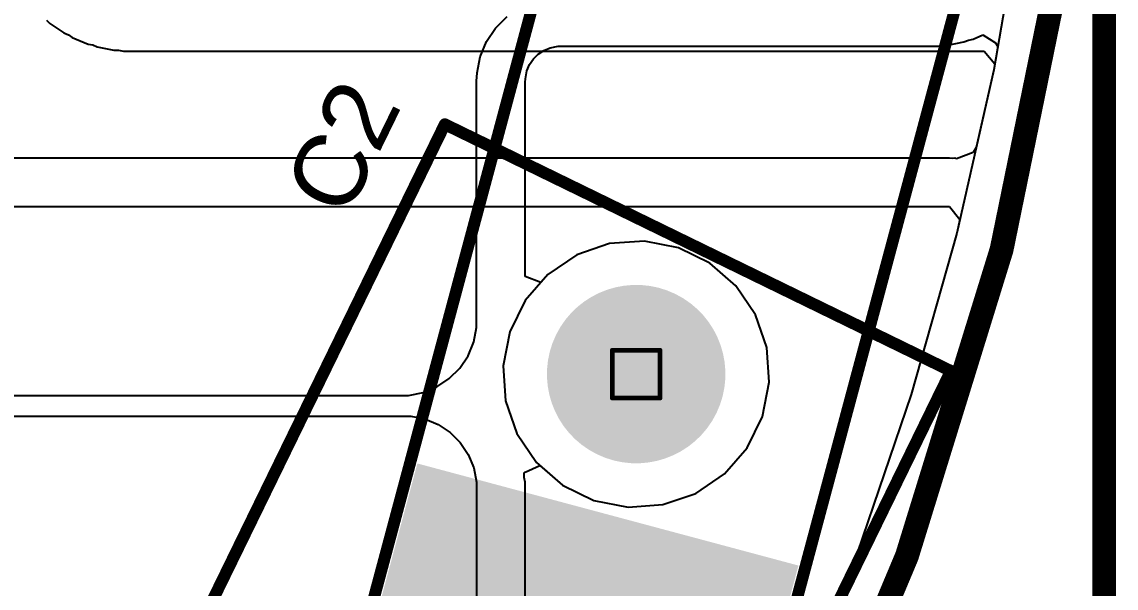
# Model space of a CAD drawing. Header units: inches. Extents: x -18 to 202, y -11 to 119.
# Drawn here: x 49.38 to 61.04, y 20.19 to 26.23 of the extents above; entities that cross this region are included whole.
import ezdxf

# ---------------------------------------------------------------- set-up
doc = ezdxf.new("R2010")
doc.units = ezdxf.units.IN
for name, color, linetype in [('Board Outline', 216, 'Continuous'), ('Bottom Layer', 5, 'Continuous'), ('Bottom Overlay', 54, 'Continuous'), ('Bottom Paste', 16, 'Continuous'), ('Bottom Solder', 6, 'Continuous'), ('Dimension', 6, 'Continuous'), ('Drill Drawing', 1, 'Continuous'), ('Ground', 16, 'Continuous'), ('Multi-Layer', 9, 'Continuous'), ('Pad Holes', 156, 'Continuous'), ('Power', 76, 'Continuous'), ('Top Layer', 1, 'Continuous'), ('Top Overlay', 2, 'Continuous'), ('Top Solder', 216, 'Continuous')]:
    doc.layers.add(name, color=color, linetype=linetype)
doc.styles.add('Arial', font='', dxfattribs={"height": 0.2})
doc.styles.get('Arial').set_extended_font_data('Arial')

# ---------------------------------------------------------------- blocks, each defined once
blk = doc.blocks.new('MPP404J2A0701_2')
at = {"layer": 'Bottom Layer'}
h = blk.add_hatch(color=5, dxfattribs=at)
edge = h.paths.add_edge_path()
edge.add_arc((-3.75, 0), 0.9, 0, 360)
at = {"layer": 'Bottom Solder'}
h = blk.add_hatch(color=6, dxfattribs=at)
edge = h.paths.add_edge_path()
edge.add_arc((-3.75, 0), 0.951, 0, 360)
at = {"layer": 'Ground'}
h = blk.add_hatch(color=16, dxfattribs=at)
edge = h.paths.add_edge_path()
edge.add_arc((-3.75, 0), 0.9, 0, 360)
at = {"layer": 'Multi-Layer'}
h = blk.add_hatch(color=9, dxfattribs=at)
edge = h.paths.add_edge_path()
edge.add_arc((-3.75, 0), 0.9, 0, 360)
at = {"layer": 'Pad Holes'}
h = blk.add_hatch(color=7, dxfattribs=at)
edge = h.paths.add_edge_path()
edge.add_arc((-3.75, 0), 0.6, 0, 360)
at = {"layer": 'Power'}
h = blk.add_hatch(color=76, dxfattribs=at)
edge = h.paths.add_edge_path()
edge.add_arc((-3.75, 0), 0.9, 0, 360)
at = {"layer": 'Top Layer'}
h = blk.add_hatch(color=1, dxfattribs=at)
edge = h.paths.add_edge_path()
edge.add_arc((-3.75, 0), 0.9, 0, 360)
at = {"layer": 'Top Solder'}
h = blk.add_hatch(color=216, dxfattribs=at)
edge = h.paths.add_edge_path()
edge.add_arc((-3.75, 0), 0.951, 0, 360)
at = {"layer": 'Top Overlay'}
for points in [[(-5.25, -3, 0.127, 0.127, 0), (-5.25, 3, 0.127, 0.127, 0)], [(5.25, 3, 0.127, 0.127, 0), (-5.25, 3, 0.127, 0.127, 0)], [(5.25, -3, 0.127, 0.127, 0), (-5.25, -3, 0.127, 0.127, 0)]]:
    blk.add_lwpolyline(points, format="xyseb", dxfattribs=at)
for points in [[(-5.282, 3, 0.0635, 0.0635, 1), (-5.218, 3, 0.0635, 0.0635, 1)], [(-5.282, 3, 0.0635, 0.0635, 1), (-5.218, 3, 0.0635, 0.0635, 1)], [(-5.282, -3, 0.0635, 0.0635, 1), (-5.218, -3, 0.0635, 0.0635, 1)], [(-5.282, -3, 0.0635, 0.0635, 1), (-5.218, -3, 0.0635, 0.0635, 1)]]:
    blk.add_lwpolyline(points, format="xyseb", close=True, dxfattribs=at)
blk = doc.blocks.new('YX_A11_R501000_R0807_B_11')
at = {"layer": 'Bottom Layer'}
blk.add_hatch(color=5, dxfattribs=at).paths.add_polyline_path([(3.5, 2), (6.5, 2), (6.5, -2), (3.5, -2)])
at = {"layer": 'Bottom Paste'}
blk.add_hatch(color=16, dxfattribs=at).paths.add_polyline_path([(3.5, 2), (6.5, 2), (6.5, -2), (3.5, -2)])
at = {"layer": 'Bottom Solder'}
blk.add_hatch(color=6, dxfattribs=at).paths.add_polyline_path([(3.398, 2.102), (6.602, 2.102), (6.602, -2.102), (3.398, -2.102)])
at = {"layer": 'Bottom Overlay'}
for points in [[(6.5, 2.178, 0.127, 0.127, 0), (-6.5, 2.178, 0.127, 0.127, 0)], [(6.5, -2.178, 0.127, 0.127, 0), (-6.5, -2.178, 0.127, 0.127, 0)]]:
    blk.add_lwpolyline(points, format="xyseb", dxfattribs=at)

msp = doc.modelspace()

# ---------------------------------------------------------------- linework, layer by layer
at = {"layer": 'Board Outline'}
msp.add_lwpolyline([(44.23, 62.31, 0.254, 0.254, -3.535496), (7.565, 62.289, 0.254, 0.254, 0)], format="xyseb", dxfattribs=at)
at = {"layer": 'Bottom Layer'}
for p, q in [((49.642, 26.25), (49.678, 26.213)), ((49.678, 26.213), (49.829, 26.113)), ((49.829, 26.113), (49.876, 26.093)), ((49.876, 26.093), (49.918, 26.065)), ((49.918, 26.065), (50.086, 25.995)), ((50.086, 25.995), (50.136, 25.985)), ((50.136, 25.985), (50.183, 25.966)), ((50.183, 25.966), (50.361, 25.93)), ((50.361, 25.93), (50.412, 25.93)), ((50.412, 25.93), (50.462, 25.921)), ((50.462, 25.921), (50.553, 25.921)), ((50.553, 25.921), (50.553, 25.921)), ((50.553, 25.921), (59.635, 25.921)), ((59.635, 25.921), (59.749, 25.784)), ((59.749, 25.784), (59.738, 25.721)), ((59.738, 25.721), (59.55, 24.891)), ((59.519, 24.838), (59.34, 24.771)), ((59.55, 24.891), (59.519, 24.838)), ((59.264, 24.78), (47.122, 24.78)), ((59.293, 24.775), (59.264, 24.78)), ((59.322, 24.777), (59.293, 24.775)), ((59.34, 24.771), (59.322, 24.777)), ((47.122, 24.262), (59.264, 24.262)), ((59.264, 24.262), (59.375, 24.123)), ((59.375, 24.123), (59.343, 23.978)), ((59.343, 23.978), (58.857, 22.259)), ((58.857, 22.259), (58.283, 20.567)), ((58.283, 20.567), (57.623, 18.907))]:
    msp.add_line(p, q, dxfattribs=at)
at = {"layer": 'Dimension'}
msp.add_lwpolyline([(60.914, -10.77, 0.254, 0.254, 0), (60.914, 32.104, 0.254, 0.254, 0)], format="xyseb", dxfattribs=at)
at = {"layer": 'Drill Drawing'}
for points in [[(55.673, 22.73, 0.0508, 0.0508, 0), (56.181, 22.73, 0.0508, 0.0508, 0)], [(55.673, 22.222, 0.0508, 0.0508, 0), (55.673, 22.73, 0.0508, 0.0508, 0)], [(56.181, 22.222, 0.0508, 0.0508, 0), (56.181, 22.73, 0.0508, 0.0508, 0)], [(55.673, 22.222, 0.0508, 0.0508, 0), (56.181, 22.222, 0.0508, 0.0508, 0)]]:
    msp.add_lwpolyline(points, format="xyseb", dxfattribs=at)
for points in [[(55.66, 22.73, 0.0254, 0.0254, 1), (55.686, 22.73, 0.0254, 0.0254, 1)], [(55.66, 22.73, 0.0254, 0.0254, 1), (55.686, 22.73, 0.0254, 0.0254, 1)], [(56.168, 22.73, 0.0254, 0.0254, 1), (56.194, 22.73, 0.0254, 0.0254, 1)], [(56.168, 22.73, 0.0254, 0.0254, 1), (56.194, 22.73, 0.0254, 0.0254, 1)], [(55.66, 22.222, 0.0254, 0.0254, 1), (55.686, 22.222, 0.0254, 0.0254, 1)], [(55.66, 22.222, 0.0254, 0.0254, 1), (55.686, 22.222, 0.0254, 0.0254, 1)], [(56.168, 22.222, 0.0254, 0.0254, 1), (56.194, 22.222, 0.0254, 0.0254, 1)], [(56.168, 22.222, 0.0254, 0.0254, 1), (56.194, 22.222, 0.0254, 0.0254, 1)]]:
    msp.add_lwpolyline(points, format="xyseb", close=True, dxfattribs=at)
at = {"layer": 'Ground'}
for p, q in [((60.043, 27.481), (59.738, 25.721)), ((59.738, 25.721), (59.343, 23.978)), ((59.343, 23.978), (58.857, 22.259)), ((55.644, 23.868), (55.293, 23.747)), ((56.014, 23.894), (55.644, 23.868)), ((56.377, 23.823), (56.014, 23.894)), ((56.711, 23.66), (56.377, 23.823)), ((55.293, 23.747), (54.986, 23.54)), ((56.99, 23.417), (56.711, 23.66)), ((54.986, 23.54), (54.743, 23.26)), ((57.198, 23.11), (56.99, 23.417)), ((54.743, 23.26), (54.58, 22.927)), ((57.318, 22.759), (57.198, 23.11)), ((54.58, 22.927), (54.509, 22.563)), ((57.344, 22.39), (57.318, 22.759)), ((54.509, 22.563), (54.535, 22.193)), ((57.274, 22.026), (57.344, 22.39)), ((54.535, 22.193), (54.656, 21.843)), ((58.857, 22.259), (58.283, 20.567)), ((57.111, 21.692), (57.274, 22.026)), ((54.656, 21.843), (54.863, 21.535)), ((56.868, 21.413), (57.111, 21.692)), ((54.863, 21.535), (55.143, 21.292)), ((56.561, 21.205), (56.868, 21.413)), ((55.143, 21.292), (55.476, 21.129)), ((55.476, 21.129), (55.84, 21.059)), ((56.21, 21.085), (56.561, 21.205)), ((55.84, 21.059), (56.21, 21.085)), ((58.283, 20.567), (57.623, 18.907))]:
    msp.add_line(p, q, dxfattribs=at)
at = {"layer": 'Power'}
for p, q in [((60.043, 27.481), (59.738, 25.721)), ((59.738, 25.721), (59.343, 23.978)), ((59.343, 23.978), (58.857, 22.259)), ((55.644, 23.868), (55.293, 23.747)), ((56.014, 23.894), (55.644, 23.868)), ((56.377, 23.823), (56.014, 23.894)), ((56.711, 23.66), (56.377, 23.823)), ((55.293, 23.747), (54.986, 23.54)), ((56.99, 23.417), (56.711, 23.66)), ((54.986, 23.54), (54.743, 23.26)), ((57.198, 23.11), (56.99, 23.417)), ((54.743, 23.26), (54.58, 22.927)), ((57.318, 22.759), (57.198, 23.11)), ((54.58, 22.927), (54.509, 22.563)), ((57.344, 22.39), (57.318, 22.759)), ((54.509, 22.563), (54.535, 22.193)), ((57.274, 22.026), (57.344, 22.39)), ((54.535, 22.193), (54.656, 21.843)), ((58.857, 22.259), (58.283, 20.567)), ((57.111, 21.692), (57.274, 22.026)), ((54.656, 21.843), (54.863, 21.535)), ((56.868, 21.413), (57.111, 21.692)), ((54.863, 21.535), (55.143, 21.292)), ((56.561, 21.205), (56.868, 21.413)), ((55.143, 21.292), (55.476, 21.129)), ((55.476, 21.129), (55.84, 21.059)), ((56.21, 21.085), (56.561, 21.205)), ((55.84, 21.059), (56.21, 21.085)), ((58.283, 20.567), (57.623, 18.907))]:
    msp.add_line(p, q, dxfattribs=at)
at = {"layer": 'Top Layer'}
for p, q in [((54.429, 26.166), (54.553, 26.29)), ((54.332, 26.021), (54.429, 26.166)), ((54.265, 25.86), (54.332, 26.021)), ((59.247, 25.984), (59.42, 26.019)), ((59.42, 26.019), (59.467, 26.038)), ((59.467, 26.038), (59.517, 26.048)), ((59.517, 26.048), (59.622, 26.092)), ((59.622, 26.092), (59.755, 26.007)), ((59.755, 26.007), (59.781, 25.97)), ((54.832, 25.836), (54.883, 25.888)), ((54.883, 25.888), (54.943, 25.928)), ((54.943, 25.928), (55.01, 25.956)), ((55.01, 25.956), (55.094, 25.972)), ((55.094, 25.972), (55.131, 25.974)), ((55.131, 25.974), (57.023, 25.974)), ((57.023, 25.974), (59.146, 25.974)), ((59.146, 25.974), (59.196, 25.984)), ((59.196, 25.984), (59.247, 25.984)), ((59.781, 25.97), (59.738, 25.721)), ((54.231, 25.689), (54.265, 25.86)), ((54.763, 25.709), (54.791, 25.776)), ((54.791, 25.776), (54.832, 25.836)), ((54.227, 25.601), (54.231, 25.689)), ((54.747, 25.625), (54.763, 25.709)), ((59.738, 25.721), (59.343, 23.978)), ((54.227, 23.055), (54.227, 25.601)), ((54.745, 25.588), (54.747, 25.625)), ((54.745, 23.517), (54.745, 25.588)), ((59.343, 23.978), (58.857, 22.259)), ((55.644, 23.868), (55.293, 23.747)), ((56.014, 23.894), (55.644, 23.868)), ((56.377, 23.823), (56.014, 23.894)), ((56.711, 23.66), (56.377, 23.823)), ((55.293, 23.747), (54.986, 23.54)), ((56.99, 23.417), (56.711, 23.66)), ((54.912, 23.454), (54.745, 23.517)), ((54.986, 23.54), (54.912, 23.454)), ((57.198, 23.11), (56.99, 23.417)), ((57.318, 22.759), (57.198, 23.11)), ((54.196, 22.82), (54.227, 22.975)), ((54.227, 22.975), (54.227, 23.055)), ((54.227, 23.055), (54.227, 23.055)), ((54.135, 22.673), (54.196, 22.82)), ((57.344, 22.39), (57.318, 22.759)), ((54.047, 22.541), (54.135, 22.673)), ((53.935, 22.429), (54.047, 22.541)), ((53.803, 22.341), (53.935, 22.429)), ((57.274, 22.026), (57.344, 22.39)), ((53.501, 22.249), (53.657, 22.28)), ((53.657, 22.28), (53.803, 22.341)), ((41.038, 22.249), (53.422, 22.249)), ((53.422, 22.249), (53.501, 22.249)), ((58.857, 22.259), (58.283, 20.567)), ((46.397, 22.029), (53.447, 22.029)), ((53.447, 22.029), (53.524, 22.029)), ((53.524, 22.029), (53.675, 21.999)), ((53.675, 21.999), (53.816, 21.94)), ((53.816, 21.94), (53.944, 21.855)), ((57.111, 21.692), (57.274, 22.026)), ((53.944, 21.855), (54.053, 21.746)), ((54.053, 21.746), (54.138, 21.619)), ((56.868, 21.413), (57.111, 21.692)), ((54.138, 21.619), (54.197, 21.477)), ((54.197, 21.477), (54.227, 21.326)), ((54.744, 21.431), (54.901, 21.502)), ((54.901, 21.502), (55.143, 21.292)), ((54.735, 21.423), (54.744, 21.431)), ((54.735, 21.376), (54.735, 21.423)), ((54.745, 21.326), (54.735, 21.376)), ((56.561, 21.205), (56.868, 21.413)), ((54.227, 21.326), (54.227, 21.249)), ((54.227, 21.249), (54.227, 21.249)), ((54.227, 21.249), (54.227, 14.451)), ((54.745, 21.249), (54.745, 21.326)), ((54.745, 14.451), (54.745, 21.249)), ((54.745, 21.249), (54.745, 21.249)), ((55.143, 21.292), (55.476, 21.129)), ((55.476, 21.129), (55.84, 21.059)), ((56.21, 21.085), (56.561, 21.205)), ((55.84, 21.059), (56.21, 21.085)), ((58.283, 20.567), (57.623, 18.907))]:
    msp.add_line(p, q, dxfattribs=at)

# ---------------------------------------------------------------- block references
for name, p, rotation in [('YX_A11_R501000_R0807_B_11', (56.505, 24.262), 255), ('MPP404J2A0701_2', (54.283, 19.106), 244)]:
    msp.add_blockref(name, p, dxfattribs=dict(rotation=rotation))

# ---------------------------------------------------------------- texts
at = {"layer": 'Top Overlay', "style": 'Arial'}
msp.add_text('C2', height=0.762, rotation=64, dxfattribs=at).set_placement((52.839, 24.118))

doc.saveas('drawing.dxf')
